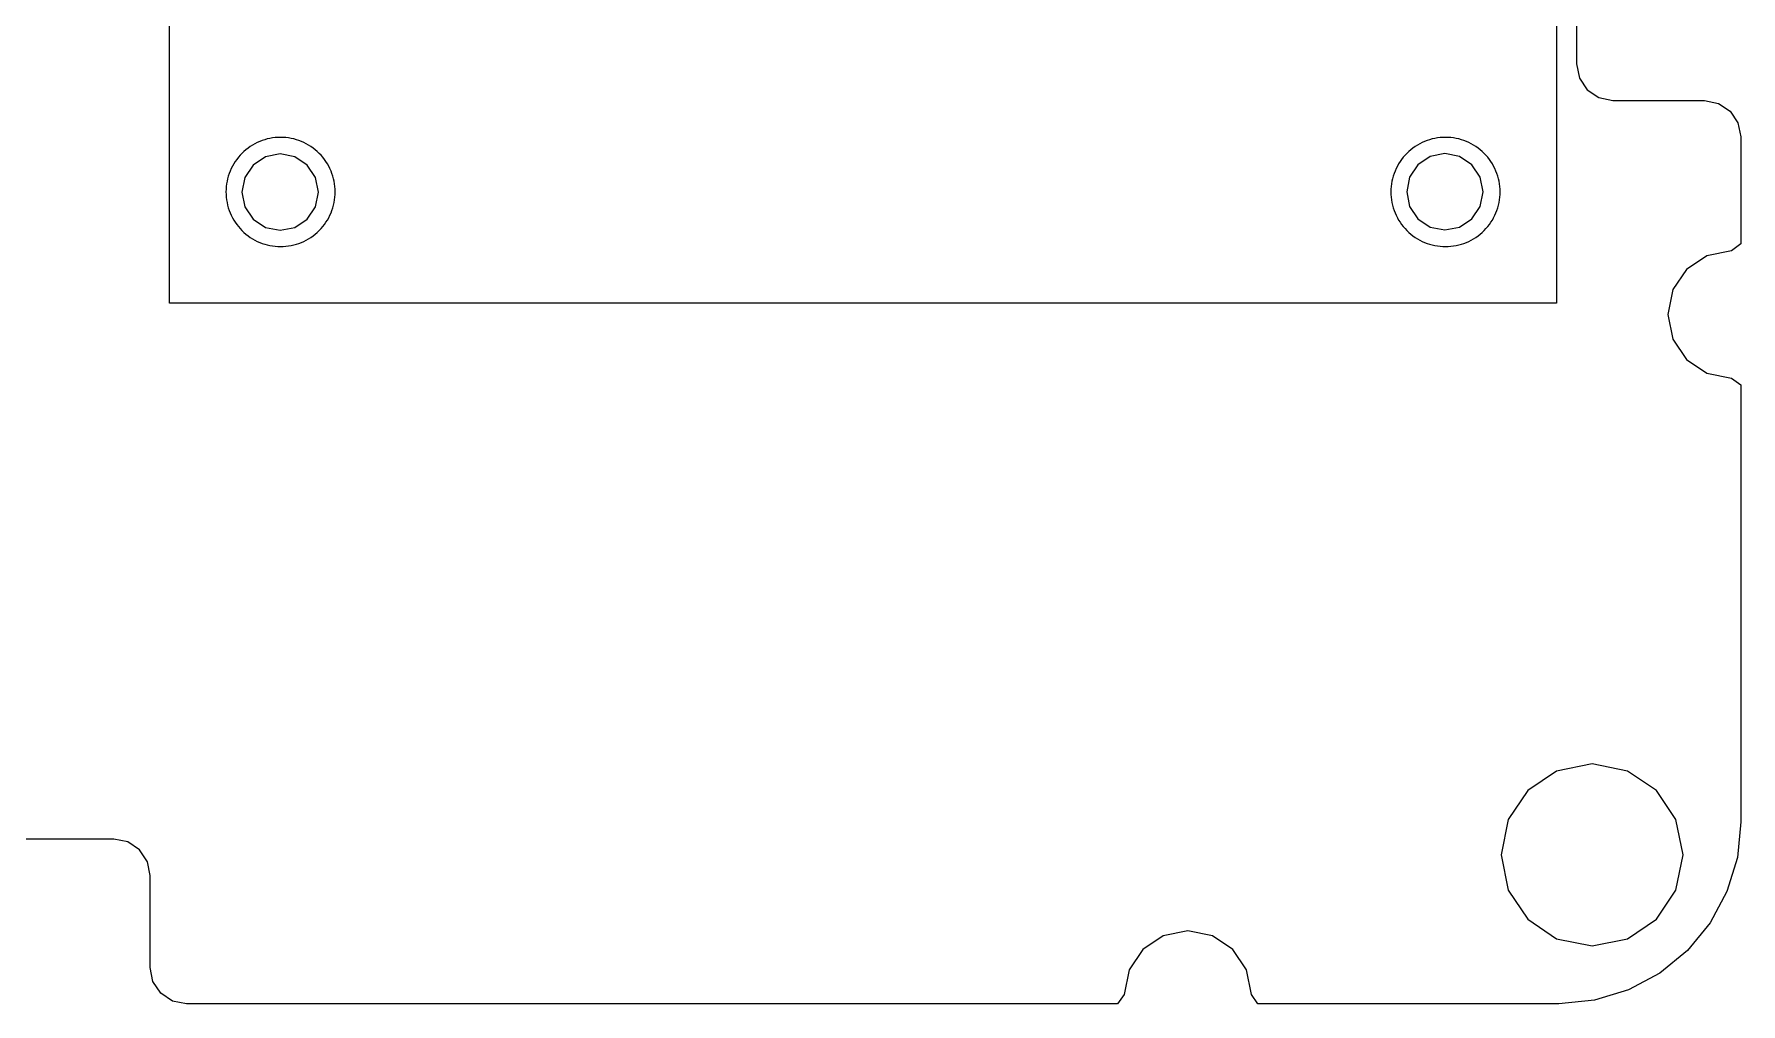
# Model space of a CAD drawing. Extents: x -1 to 339, y -1 to 106.
# Drawn here: x 292.39 to 339.27, y -0.66 to 25.98 of the extents above; entities that cross this region are included whole.
import ezdxf

# ---------------------------------------------------------------- set-up
doc = ezdxf.new("R2010")
doc.units = 0

msp = doc.modelspace()

# ---------------------------------------------------------------- linework, layer by layer
at = {"layer": 'Layer 1'}
for p, q in [((334.760088, 80.305733), (334.760088, 25.156)), ((296.10646, 18.6909), (296.10646, 56.590242)), ((334.21247, 56.590246), (334.21247, 18.6909)), ((334.760088, 25.156), (334.839088, 24.7666)), ((334.839088, 24.7666), (335.053108, 24.448599)), ((335.053108, 24.448599), (335.371138, 24.233899)), ((335.371138, 24.233899), (335.760128, 24.154999)), ((335.760128, 24.154999), (338.273088, 24.152299)), ((338.273088, 24.152299), (338.662128, 24.073299)), ((338.662128, 24.073299), (338.980108, 23.858699)), ((338.980108, 23.858699), (339.194128, 23.540598)), ((339.194128, 23.540598), (339.273128, 23.1512)), ((298.5183, 22.996542), (298.4525, 22.963442)), ((298.5856, 23.026342), (298.5183, 22.996542)), ((298.6543, 23.052842), (298.5856, 23.026342)), ((298.7242, 23.075942), (298.6543, 23.052842)), ((298.7951, 23.095542), (298.7242, 23.075942)), ((298.867, 23.111742), (298.7951, 23.095542)), ((298.9395, 23.124342), (298.867, 23.111742)), ((299.0126, 23.133342), (298.9395, 23.124342)), ((299.086, 23.138742), (299.0126, 23.133342)), ((299.1596, 23.140542), (299.086, 23.138742)), ((299.2332, 23.138742), (299.1596, 23.140542)), ((299.3066, 23.133342), (299.2332, 23.138742)), ((299.3797, 23.124342), (299.3066, 23.133342)), ((299.4522, 23.111742), (299.3797, 23.124342)), ((299.5241, 23.095542), (299.4522, 23.111742)), ((299.595, 23.075942), (299.5241, 23.095542)), ((299.6649, 23.052842), (299.595, 23.075942)), ((299.7336, 23.026342), (299.6649, 23.052842)), ((299.8009, 22.996542), (299.7336, 23.026342)), ((299.8667, 22.963442), (299.8009, 22.996542)), ((330.51827, 22.996542), (330.45247, 22.963442)), ((330.58557, 23.026342), (330.51827, 22.996542)), ((330.65427, 23.052842), (330.58557, 23.026342)), ((330.72417, 23.075942), (330.65427, 23.052842)), ((330.79507, 23.095542), (330.72417, 23.075942)), ((330.86697, 23.111742), (330.79507, 23.095542)), ((330.93947, 23.124342), (330.86697, 23.111742)), ((331.01257, 23.133342), (330.93947, 23.124342)), ((331.08597, 23.138742), (331.01257, 23.133342)), ((331.15957, 23.140542), (331.08597, 23.138742)), ((331.23317, 23.138742), (331.15957, 23.140542)), ((331.30657, 23.133342), (331.23317, 23.138742)), ((331.37967, 23.124342), (331.30657, 23.133342)), ((331.45217, 23.111742), (331.37967, 23.124342)), ((331.52407, 23.095542), (331.45217, 23.111742)), ((331.59497, 23.075942), (331.52407, 23.095542)), ((331.66487, 23.052842), (331.59497, 23.075942)), ((331.73357, 23.026342), (331.66487, 23.052842)), ((331.80087, 22.996542), (331.73357, 23.026342)), ((331.86667, 22.963442), (331.80087, 22.996542)), ((339.273128, 23.1512), (339.273128, 20.21582)), ((297.9548, 22.534042), (297.9124, 22.473942)), ((298.0001, 22.592142), (297.9548, 22.534042)), ((298.0482, 22.647842), (298.0001, 22.592142)), ((298.0989, 22.701242), (298.0482, 22.647842)), ((298.1523, 22.751942), (298.0989, 22.701242)), ((298.208, 22.800042), (298.1523, 22.751942)), ((298.2661, 22.845342), (298.208, 22.800042)), ((298.3262, 22.887742), (298.2661, 22.845342)), ((298.3884, 22.927142), (298.3262, 22.887742)), ((298.4525, 22.963442), (298.3884, 22.927142)), ((298.74603, 22.608797), (298.405, 22.381198)), ((299.14801, 22.688697), (298.74603, 22.608797)), ((299.55002, 22.608797), (299.14801, 22.688697)), ((299.89, 22.3812), (299.55002, 22.608797)), ((299.9308, 22.927142), (299.8667, 22.963442)), ((299.993, 22.887742), (299.9308, 22.927142)), ((300.0531, 22.845342), (299.993, 22.887742)), ((300.1112, 22.800042), (300.0531, 22.845342)), ((300.1669, 22.751942), (300.1112, 22.800042)), ((300.2203, 22.701242), (300.1669, 22.751942)), ((300.271, 22.647842), (300.2203, 22.701242)), ((300.3191, 22.592142), (300.271, 22.647842)), ((300.3644, 22.534042), (300.3191, 22.592142)), ((300.4068, 22.473942), (300.3644, 22.534042)), ((329.95477, 22.534042), (329.91237, 22.473942)), ((330.00007, 22.592142), (329.95477, 22.534042)), ((330.04817, 22.647842), (330.00007, 22.592142)), ((330.09887, 22.701242), (330.04817, 22.647842)), ((330.15227, 22.751942), (330.09887, 22.701242)), ((330.20797, 22.800042), (330.15227, 22.751942)), ((330.26607, 22.845342), (330.20797, 22.800042)), ((330.32617, 22.887742), (330.26607, 22.845342)), ((330.38837, 22.927142), (330.32617, 22.887742)), ((330.45247, 22.963442), (330.38837, 22.927142)), ((330.74099, 22.616299), (330.4, 22.388698)), ((331.143, 22.696199), (330.74099, 22.616299)), ((331.544, 22.616299), (331.143, 22.696199)), ((331.885, 22.3887), (331.544, 22.616299)), ((331.93077, 22.927142), (331.86667, 22.963442)), ((331.99297, 22.887742), (331.93077, 22.927142)), ((332.05307, 22.845342), (331.99297, 22.887742)), ((332.11117, 22.800042), (332.05307, 22.845342)), ((332.16687, 22.751942), (332.11117, 22.800042)), ((332.22027, 22.701242), (332.16687, 22.751942)), ((332.27097, 22.647842), (332.22027, 22.701242)), ((332.31907, 22.592142), (332.27097, 22.647842)), ((332.36437, 22.534042), (332.31907, 22.592142)), ((332.40677, 22.473942), (332.36437, 22.534042)), ((297.7243, 22.075942), (297.7047, 22.005042)), ((297.7473, 22.145842), (297.7243, 22.075942)), ((297.7738, 22.214542), (297.7473, 22.145842)), ((297.8036, 22.281842), (297.7738, 22.214542)), ((297.8367, 22.347642), (297.8036, 22.281842)), ((297.873, 22.411742), (297.8367, 22.347642)), ((297.9124, 22.473942), (297.873, 22.411742)), ((298.17802, 22.040498), (298.09802, 21.638696)), ((298.405, 22.381198), (298.17802, 22.040498)), ((300.11802, 22.040498), (299.89, 22.3812)), ((300.19802, 21.638698), (300.11802, 22.040498)), ((300.4462, 22.411742), (300.4068, 22.473942)), ((300.4825, 22.347642), (300.4462, 22.411742)), ((300.5156, 22.281842), (300.4825, 22.347642)), ((300.5454, 22.214542), (300.5156, 22.281842)), ((300.5719, 22.145842), (300.5454, 22.214542)), ((300.5949, 22.075942), (300.5719, 22.145842)), ((300.6145, 22.005042), (300.5949, 22.075942)), ((329.72427, 22.075942), (329.70467, 22.005042)), ((329.74727, 22.145842), (329.72427, 22.075942)), ((329.77377, 22.214542), (329.74727, 22.145842)), ((329.80357, 22.281842), (329.77377, 22.214542)), ((329.83667, 22.347642), (329.80357, 22.281842)), ((329.87297, 22.411742), (329.83667, 22.347642)), ((329.91237, 22.473942), (329.87297, 22.411742)), ((330.17301, 22.048), (330.09301, 21.646198)), ((330.4, 22.388698), (330.17301, 22.048)), ((332.11302, 22.048), (331.885, 22.3887)), ((332.19302, 21.646198), (332.11302, 22.048)), ((332.44617, 22.411742), (332.40677, 22.473942)), ((332.48247, 22.347642), (332.44617, 22.411742)), ((332.51557, 22.281842), (332.48247, 22.347642)), ((332.54537, 22.214542), (332.51557, 22.281842)), ((332.57187, 22.145842), (332.54537, 22.214542)), ((332.59487, 22.075942), (332.57187, 22.145842)), ((332.61447, 22.005042), (332.59487, 22.075942)), ((297.6619, 21.714142), (297.6589, 21.640542)), ((297.6589, 21.640542), (297.6619, 21.566942)), ((297.6669, 21.787542), (297.6619, 21.714142)), ((297.6619, 21.566942), (297.6669, 21.493542)), ((297.6759, 21.860642), (297.6669, 21.787542)), ((297.6886, 21.933142), (297.6759, 21.860642)), ((297.7047, 22.005042), (297.6886, 21.933142)), ((298.09802, 21.638696), (298.17802, 21.236897)), ((300.11802, 21.236897), (300.19802, 21.638698)), ((300.6306, 21.933142), (300.6145, 22.005042)), ((300.6433, 21.860642), (300.6306, 21.933142)), ((300.6523, 21.787542), (300.6433, 21.860642)), ((300.6573, 21.714142), (300.6523, 21.787542)), ((300.6523, 21.493542), (300.6573, 21.566942)), ((300.6603, 21.640542), (300.6573, 21.714142)), ((300.6573, 21.566942), (300.6603, 21.640542)), ((329.66187, 21.714142), (329.65887, 21.640542)), ((329.65887, 21.640542), (329.66187, 21.566942)), ((329.66687, 21.787542), (329.66187, 21.714142)), ((329.66187, 21.566942), (329.66687, 21.493542)), ((329.67587, 21.860642), (329.66687, 21.787542)), ((329.68857, 21.933142), (329.67587, 21.860642)), ((329.70467, 22.005042), (329.68857, 21.933142)), ((330.09301, 21.646198), (330.17301, 21.244399)), ((332.11302, 21.2444), (332.19302, 21.646198)), ((332.63057, 21.933142), (332.61447, 22.005042)), ((332.64327, 21.860642), (332.63057, 21.933142)), ((332.65227, 21.787542), (332.64327, 21.860642)), ((332.65727, 21.714142), (332.65227, 21.787542)), ((332.65227, 21.493542), (332.65727, 21.566942)), ((332.66027, 21.640542), (332.65727, 21.714142)), ((332.65727, 21.566942), (332.66027, 21.640542)), ((297.6669, 21.493542), (297.6759, 21.420442)), ((297.6759, 21.420442), (297.6886, 21.347942)), ((297.6886, 21.347942), (297.7047, 21.276042)), ((297.7047, 21.276042), (297.7243, 21.205142)), ((297.7243, 21.205142), (297.7473, 21.135242)), ((297.7473, 21.135242), (297.7738, 21.066542)), ((298.17802, 21.236897), (298.405, 20.896297)), ((299.89, 20.896297), (300.11802, 21.236897)), ((300.5454, 21.066542), (300.5719, 21.135242)), ((300.5719, 21.135242), (300.5949, 21.205142)), ((300.5949, 21.205142), (300.6145, 21.276042)), ((300.6145, 21.276042), (300.6306, 21.347942)), ((300.6306, 21.347942), (300.6433, 21.420442)), ((300.6433, 21.420442), (300.6523, 21.493542)), ((329.66687, 21.493542), (329.67587, 21.420442)), ((329.67587, 21.420442), (329.68857, 21.347942)), ((329.68857, 21.347942), (329.70467, 21.276042)), ((329.70467, 21.276042), (329.72427, 21.205142)), ((329.72427, 21.205142), (329.74727, 21.135242)), ((329.74727, 21.135242), (329.77377, 21.066542)), ((330.17301, 21.244399), (330.4, 20.903799)), ((331.885, 20.903799), (332.11302, 21.2444)), ((332.54537, 21.066542), (332.57187, 21.135242)), ((332.57187, 21.135242), (332.59487, 21.205142)), ((332.59487, 21.205142), (332.61447, 21.276042)), ((332.61447, 21.276042), (332.63057, 21.347942)), ((332.63057, 21.347942), (332.64327, 21.420442)), ((332.64327, 21.420442), (332.65227, 21.493542)), ((297.7738, 21.066542), (297.8036, 20.999242)), ((297.8036, 20.999242), (297.8367, 20.933442)), ((297.8367, 20.933442), (297.873, 20.869342)), ((297.873, 20.869342), (297.9124, 20.807142)), ((297.9124, 20.807142), (297.9548, 20.747042)), ((297.9548, 20.747042), (298.0001, 20.688942)), ((298.0001, 20.688942), (298.0482, 20.633242)), ((298.0482, 20.633242), (298.0989, 20.579842)), ((298.405, 20.896297), (298.74603, 20.668598)), ((298.74603, 20.668598), (299.14801, 20.588698)), ((299.14801, 20.588698), (299.55002, 20.668598)), ((299.55002, 20.668598), (299.89, 20.896297)), ((300.2203, 20.579842), (300.271, 20.633242)), ((300.271, 20.633242), (300.3191, 20.688942)), ((300.3191, 20.688942), (300.3644, 20.747042)), ((300.3644, 20.747042), (300.4068, 20.807142)), ((300.4068, 20.807142), (300.4462, 20.869342)), ((300.4462, 20.869342), (300.4825, 20.933442)), ((300.4825, 20.933442), (300.5156, 20.999242)), ((300.5156, 20.999242), (300.5454, 21.066542)), ((329.77377, 21.066542), (329.80357, 20.999242)), ((329.80357, 20.999242), (329.83667, 20.933442)), ((329.83667, 20.933442), (329.87297, 20.869342)), ((329.87297, 20.869342), (329.91237, 20.807142)), ((329.91237, 20.807142), (329.95477, 20.747042)), ((329.95477, 20.747042), (330.00007, 20.688942)), ((330.00007, 20.688942), (330.04817, 20.633242)), ((330.04817, 20.633242), (330.09887, 20.579842)), ((330.4, 20.903799), (330.74099, 20.6761)), ((330.74099, 20.6761), (331.143, 20.5962)), ((331.143, 20.5962), (331.544, 20.6761)), ((331.544, 20.6761), (331.885, 20.903799)), ((332.22027, 20.579842), (332.27097, 20.633242)), ((332.27097, 20.633242), (332.31907, 20.688942)), ((332.31907, 20.688942), (332.36437, 20.747042)), ((332.36437, 20.747042), (332.40677, 20.807142)), ((332.40677, 20.807142), (332.44617, 20.869342)), ((332.44617, 20.869342), (332.48247, 20.933442)), ((332.48247, 20.933442), (332.51557, 20.999242)), ((332.51557, 20.999242), (332.54537, 21.066542)), ((298.0989, 20.579842), (298.1523, 20.529142)), ((298.1523, 20.529142), (298.208, 20.481042)), ((298.208, 20.481042), (298.2661, 20.435742)), ((298.2661, 20.435742), (298.3262, 20.393342)), ((298.3262, 20.393342), (298.3884, 20.353942)), ((298.3884, 20.353942), (298.4525, 20.317642)), ((298.4525, 20.317642), (298.5183, 20.284542)), ((298.5183, 20.284542), (298.5856, 20.254742)), ((298.5856, 20.254742), (298.6543, 20.228242)), ((298.6543, 20.228242), (298.7242, 20.205142)), ((298.7242, 20.205142), (298.7951, 20.185542)), ((298.7951, 20.185542), (298.867, 20.169342)), ((298.867, 20.169342), (298.9395, 20.156742)), ((299.3797, 20.156742), (299.4522, 20.169342)), ((299.4522, 20.169342), (299.5241, 20.185542)), ((299.5241, 20.185542), (299.595, 20.205142)), ((299.595, 20.205142), (299.6649, 20.228242)), ((299.6649, 20.228242), (299.7336, 20.254742)), ((299.7336, 20.254742), (299.8009, 20.284542)), ((299.8009, 20.284542), (299.8667, 20.317642)), ((299.8667, 20.317642), (299.9308, 20.353942)), ((299.9308, 20.353942), (299.993, 20.393342)), ((299.993, 20.393342), (300.0531, 20.435742)), ((300.0531, 20.435742), (300.1112, 20.481042)), ((300.1112, 20.481042), (300.1669, 20.529142)), ((300.1669, 20.529142), (300.2203, 20.579842)), ((330.09887, 20.579842), (330.15227, 20.529142)), ((330.15227, 20.529142), (330.20797, 20.481042)), ((330.20797, 20.481042), (330.26607, 20.435742)), ((330.26607, 20.435742), (330.32617, 20.393342)), ((330.32617, 20.393342), (330.38837, 20.353942)), ((330.38837, 20.353942), (330.45247, 20.317642)), ((330.45247, 20.317642), (330.51827, 20.284542)), ((330.51827, 20.284542), (330.58557, 20.254742)), ((330.58557, 20.254742), (330.65427, 20.228242)), ((330.65427, 20.228242), (330.72417, 20.205142)), ((330.72417, 20.205142), (330.79507, 20.185542)), ((330.79507, 20.185542), (330.86697, 20.169342)), ((330.86697, 20.169342), (330.93947, 20.156742)), ((331.37967, 20.156742), (331.45217, 20.169342)), ((331.45217, 20.169342), (331.52407, 20.185542)), ((331.52407, 20.185542), (331.59497, 20.205142)), ((331.59497, 20.205142), (331.66487, 20.228242)), ((331.66487, 20.228242), (331.73357, 20.254742)), ((331.73357, 20.254742), (331.80087, 20.284542)), ((331.80087, 20.284542), (331.86667, 20.317642)), ((331.86667, 20.317642), (331.93077, 20.353942)), ((331.93077, 20.353942), (331.99297, 20.393342)), ((331.99297, 20.393342), (332.05307, 20.435742)), ((332.05307, 20.435742), (332.11117, 20.481042)), ((332.11117, 20.481042), (332.16687, 20.529142)), ((332.16687, 20.529142), (332.22027, 20.579842)), ((339.273128, 20.21582), (339.017678, 20.027023)), ((298.9395, 20.156742), (299.0126, 20.147742)), ((299.0126, 20.147742), (299.086, 20.142342)), ((299.086, 20.142342), (299.1596, 20.140542)), ((299.1596, 20.140542), (299.2332, 20.142342)), ((299.2332, 20.142342), (299.3066, 20.147742)), ((299.3066, 20.147742), (299.3797, 20.156742)), ((330.93947, 20.156742), (331.01257, 20.147742)), ((331.01257, 20.147742), (331.08597, 20.142342)), ((331.08597, 20.142342), (331.15957, 20.140542)), ((331.15957, 20.140542), (331.23317, 20.142342)), ((331.23317, 20.142342), (331.30657, 20.147742)), ((331.30657, 20.147742), (331.37967, 20.156742)), ((338.336508, 19.889521), (337.780248, 19.514522)), ((339.017678, 20.027023), (338.336508, 19.889521)), ((337.780248, 19.514522), (337.405198, 18.958223)), ((337.405198, 18.958223), (337.267698, 18.277022)), ((296.10946, 18.590599), (296.10646, 18.6909)), ((296.20977, 18.588199), (296.10946, 18.590599)), ((334.10917, 18.588199), (296.20977, 18.588199)), ((334.20947, 18.590599), (334.10917, 18.588199)), ((334.21247, 18.6909), (334.20947, 18.590599)), ((337.267698, 18.277022), (337.405198, 17.595822)), ((337.405198, 17.595822), (337.780248, 17.039623)), ((337.780248, 17.039623), (338.336508, 16.664523)), ((338.336508, 16.664523), (339.017678, 16.527023)), ((339.017678, 16.527023), (339.273128, 16.344223)), ((339.273128, 16.344223), (339.273128, 4.34309)), ((334.212205, 5.738169), (333.417215, 5.202398)), ((335.185205, 5.934639), (334.212205, 5.738169)), ((336.158185, 5.738169), (335.185205, 5.934639)), ((336.953205, 5.2024), (336.158185, 5.738169)), ((333.417215, 5.202398), (332.881195, 4.40775)), ((337.489205, 4.407751), (336.953205, 5.2024)), ((332.881195, 4.40775), (332.685185, 3.434639)), ((337.685205, 3.43464), (337.489205, 4.407751)), ((339.273128, 4.34309), (339.176128, 3.363079)), ((294.578128, 3.86497), (258.478028, 3.86497)), ((294.961108, 3.78885), (294.578128, 3.86497)), ((295.285148, 3.572081), (294.961108, 3.78885)), ((295.502128, 3.24766), (295.285148, 3.572081)), ((332.685185, 3.434639), (332.881195, 2.461518)), ((337.489205, 2.46152), (337.685205, 3.43464)), ((339.176128, 3.363079), (338.892098, 2.42967)), ((295.578128, 2.86497), (295.502128, 3.24766)), ((295.578128, 0.34309), (295.578128, 2.86497)), ((332.881195, 2.461518), (333.417215, 1.66687)), ((336.953205, 1.666868), (337.489205, 2.46152)), ((338.892098, 2.42967), (338.433098, 1.569091)), ((333.417215, 1.66687), (334.212205, 1.131099)), ((336.158185, 1.131099), (336.953205, 1.666868)), ((338.433098, 1.569091), (337.808098, 0.807555)), ((323.399498, 1.211009), (322.843288, 0.835965)), ((324.080688, 1.348531), (323.399498, 1.211009)), ((324.761888, 1.211011), (324.080688, 1.348531)), ((325.318198, 0.835965), (324.761888, 1.211011)), ((334.212205, 1.131099), (335.185205, 0.934635)), ((335.185205, 0.934635), (336.158185, 1.131099)), ((322.843288, 0.835965), (322.468188, 0.279709)), ((325.693198, 0.279707), (325.318198, 0.835965)), ((337.808098, 0.807555), (337.047078, 0.183149)), ((295.654128, -0.039593), (295.578128, 0.34309)), ((322.468188, 0.279709), (322.330688, -0.401472)), ((325.830698, -0.401472), (325.693198, 0.279707)), ((337.047078, 0.183149), (336.186098, -0.276309)), ((295.871088, -0.364015), (295.654128, -0.039593)), ((296.195098, -0.580789), (295.871088, -0.364015)), ((322.330688, -0.401472), (322.147888, -0.65691)), ((326.007128, -0.65691), (325.830698, -0.401472)), ((336.186098, -0.276309), (335.253098, -0.55995)), ((296.578088, -0.65691), (296.195098, -0.580789)), ((322.147888, -0.65691), (296.578088, -0.65691)), ((334.273108, -0.65691), (326.007128, -0.65691)), ((335.253098, -0.55995), (334.273108, -0.65691))]:
    msp.add_line(p, q, dxfattribs=at)

doc.saveas('drawing.dxf')
